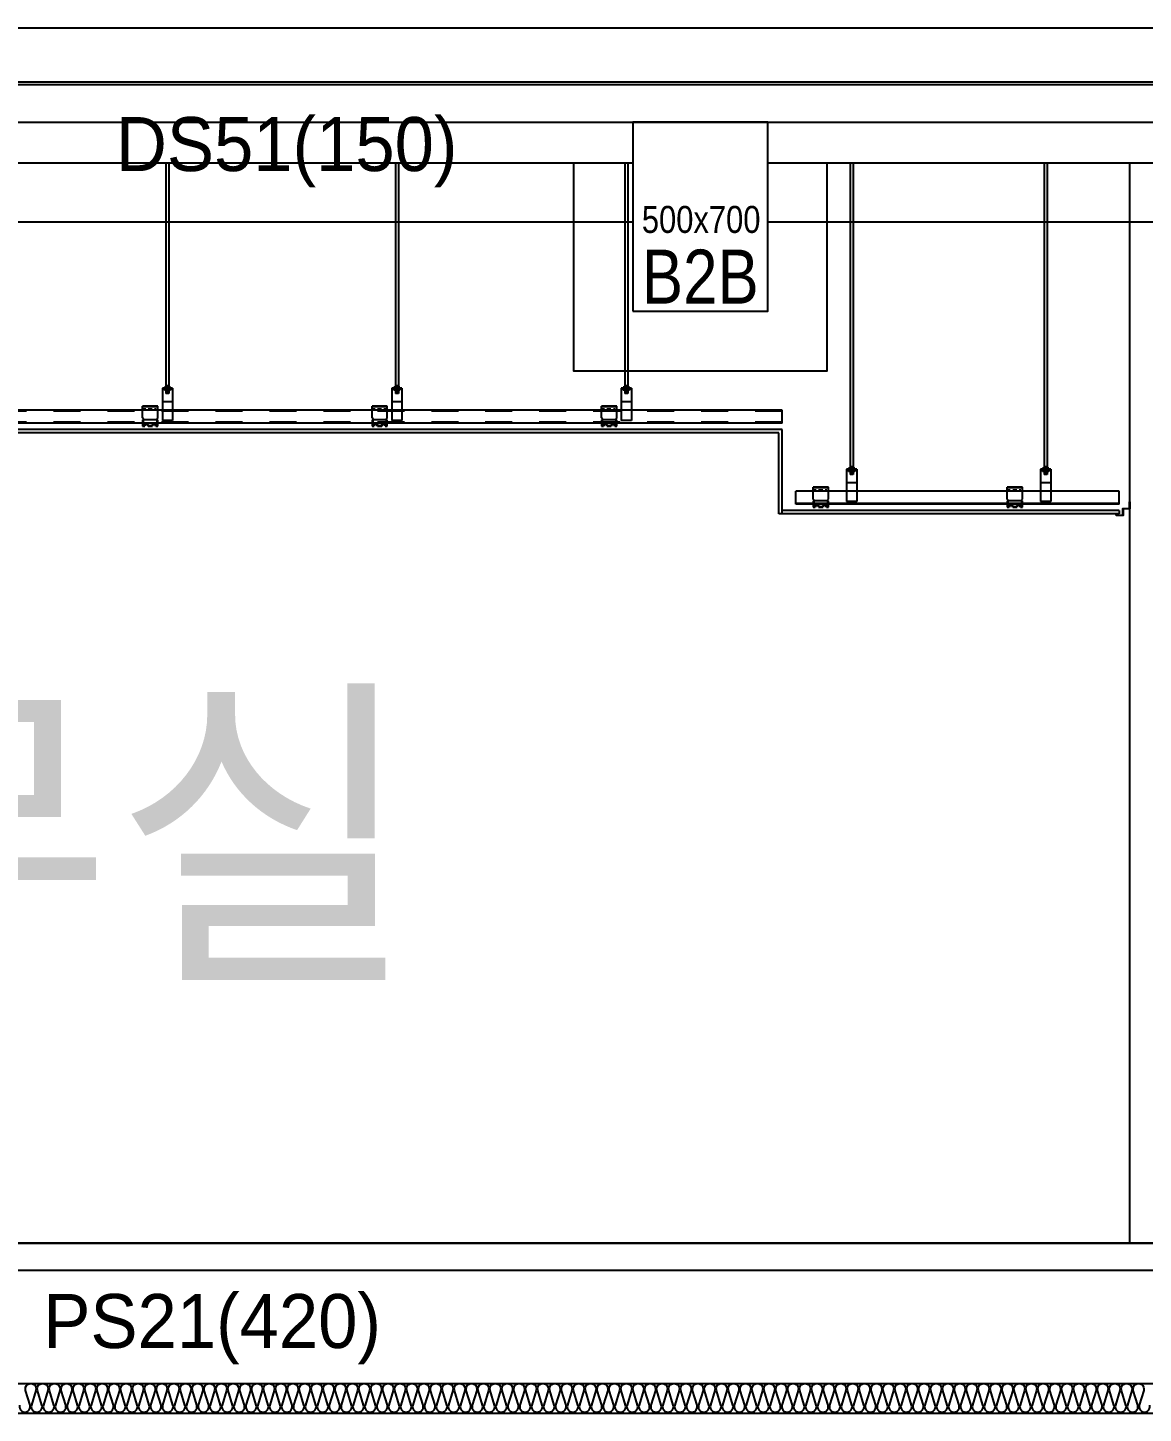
# Model space of a CAD drawing. Header units: millimetres. Extents: x 4754612 to 5801174, y 2368242 to 2777223.
# Drawn here: x 4934455 to 4938588, y 2617120 to 2622250 of the extents above; entities that cross this region are included whole.
import ezdxf
from ezdxf.enums import TextEntityAlignment as Align

# ---------------------------------------------------------------- set-up
doc = ezdxf.new("R2010")
doc.units = ezdxf.units.MM
doc.header["$LTSCALE"] = 1000
for name, pattern in [('CEN', [6.2, 6, -0.1, 0, -0.1]), ('HID', [0.345, 0.225, -0.12]), ('HIDDEN', [2, 1, -1])]:
    doc.linetypes.add(name, pattern=pattern)
doc.layers.get('DEFPOINTS').update_dxf_attribs({"color": 151})
for name, color, linetype in [('4', 4, 'Continuous'), ('8', 8, 'Continuous'), ('A-중심선', 10, 'CEN'), ('CON', 2, 'Continuous'), ('ELE-06', 6, 'Continuous'), ('ELE-2', 4, 'Continuous'), ('ELE-8', 8, 'Continuous'), ('FIN', 40, 'Continuous'), ('helco', 7, 'Continuous'), ('INS', 251, 'Continuous')]:
    doc.layers.add(name, color=color, linetype=linetype)
doc.layers.add('Guide-line', color=151, linetype='Continuous', plot=False)
doc.styles.add('A.NARROW', font='ARIALN.TTF')
doc.styles.add('돋움', font='')
doc.styles.add('맑은고딕', font='malgunbd.ttf')
doc.styles.get('돋움').set_extended_font_data('Dotum')

# ---------------------------------------------------------------- blocks, each defined once
blk = doc.blocks.new('A$C47A51C4E')
at = {"layer": 'CON'}
blk.add_lwpolyline([(0, 300), (500, 300), (500, 1000), (0, 1000)], close=True, dxfattribs=at)
at = {"layer": 'DEFPOINTS', "style": 'A.NARROW'}
for s, height, p in [('500x700', 100, (33.3, 640.2, 0)), ('B2B', 200, (33.3, 428.4, 0))]:
    blk.add_text(s, height=height, dxfattribs=at).set_placement(p, align=Align.MIDDLE_LEFT)

msp = doc.modelspace()

# ---------------------------------------------------------------- linework, layer by layer
at = {"layer": '4', "ltscale": 0.1}
msp.add_lwpolyline([(4938488.3, 2620443.621), (4938488.3, 2620449.621), (4938489.3, 2620449.621), (4938489.3, 2620444.621), (4938512.3, 2620444.621), (4938512.3, 2620469.621), (4938537.3, 2620469.621), (4938537.3, 2620493.621), (4938538.3, 2620493.621), (4938538.3, 2620468.621), (4938513.3, 2620468.621), (4938513.3, 2620443.621), (4938488.3, 2620443.621)], dxfattribs=at)
at = {"layer": '8'}
for p, q in [((4934967.543, 2621749.621), (4934967.543, 2620920.871)), ((4934978.793, 2621749.621), (4934978.793, 2620920.871)), ((4935817.543, 2621749.621), (4935817.543, 2620920.871)), ((4935828.793, 2621749.621), (4935828.793, 2620920.871)), ((4936667.543, 2621749.621), (4936667.543, 2620920.871)), ((4936678.793, 2621749.621), (4936678.793, 2620920.871)), ((4937502.22, 2621749.621), (4937502.22, 2620620.871)), ((4937513.47, 2621749.621), (4937513.47, 2620620.871)), ((4938221.075, 2621749.621), (4938221.075, 2620620.871)), ((4938232.325, 2621749.621), (4938232.325, 2620620.871)), ((4934984.418, 2620918.371), (4934961.918, 2620918.371)), ((4934961.918, 2620918.371), (4934961.918, 2620914.621)), ((4934965.668, 2620918.371), (4934965.668, 2620914.621)), ((4934978.793, 2620923.371), (4934967.543, 2620923.371)), ((4934978.793, 2620920.871), (4934967.543, 2620920.871)), ((4934980.668, 2620918.371), (4934980.668, 2620914.621)), ((4934984.418, 2620918.371), (4934984.418, 2620914.621)), ((4935834.418, 2620918.371), (4935811.918, 2620918.371)), ((4935811.918, 2620918.371), (4935811.918, 2620914.621)), ((4935815.668, 2620918.371), (4935815.668, 2620914.621)), ((4935828.793, 2620923.371), (4935817.543, 2620923.371)), ((4935828.793, 2620920.871), (4935817.543, 2620920.871)), ((4935830.668, 2620918.371), (4935830.668, 2620914.621)), ((4935834.418, 2620918.371), (4935834.418, 2620914.621)), ((4936684.418, 2620918.371), (4936661.918, 2620918.371)), ((4936661.918, 2620918.371), (4936661.918, 2620914.621)), ((4936665.668, 2620918.371), (4936665.668, 2620914.621)), ((4936678.793, 2620923.371), (4936667.543, 2620923.371)), ((4936678.793, 2620920.871), (4936667.543, 2620920.871)), ((4936680.668, 2620918.371), (4936680.668, 2620914.621)), ((4936684.418, 2620918.371), (4936684.418, 2620914.621)), ((4934954.418, 2620914.621), (4934954.418, 2620795.871)), ((4934991.918, 2620914.621), (4934954.418, 2620914.621)), ((4934991.918, 2620910.871), (4934954.418, 2620910.871)), ((4934961.918, 2620910.871), (4934961.918, 2620907.121)), ((4934984.418, 2620907.121), (4934961.918, 2620907.121)), ((4934965.668, 2620910.871), (4934965.668, 2620907.121)), ((4934967.543, 2620907.121), (4934967.543, 2620895.871)), ((4934978.793, 2620905.871), (4934967.543, 2620905.871)), ((4934978.793, 2620903.371), (4934967.543, 2620903.371)), ((4934978.793, 2620900.871), (4934967.543, 2620900.871)), ((4934978.793, 2620898.371), (4934967.543, 2620898.371)), ((4934978.793, 2620898.371), (4934967.543, 2620898.371)), ((4934978.793, 2620895.871), (4934967.543, 2620895.871)), ((4934978.793, 2620907.121), (4934978.793, 2620895.871)), ((4934980.668, 2620910.871), (4934980.668, 2620907.121)), ((4934984.418, 2620910.871), (4934984.418, 2620907.121)), ((4934991.918, 2620914.621), (4934991.918, 2620795.871)), ((4935804.418, 2620914.621), (4935804.418, 2620795.871)), ((4935841.918, 2620914.621), (4935804.418, 2620914.621)), ((4935841.918, 2620910.871), (4935804.418, 2620910.871)), ((4935811.918, 2620910.871), (4935811.918, 2620907.121)), ((4935834.418, 2620907.121), (4935811.918, 2620907.121)), ((4935815.668, 2620910.871), (4935815.668, 2620907.121)), ((4935817.543, 2620907.121), (4935817.543, 2620895.871)), ((4935828.793, 2620905.871), (4935817.543, 2620905.871)), ((4935828.793, 2620903.371), (4935817.543, 2620903.371)), ((4935828.793, 2620900.871), (4935817.543, 2620900.871)), ((4935828.793, 2620898.371), (4935817.543, 2620898.371)), ((4935828.793, 2620898.371), (4935817.543, 2620898.371)), ((4935828.793, 2620895.871), (4935817.543, 2620895.871)), ((4935828.793, 2620907.121), (4935828.793, 2620895.871)), ((4935830.668, 2620910.871), (4935830.668, 2620907.121)), ((4935834.418, 2620910.871), (4935834.418, 2620907.121)), ((4935841.918, 2620914.621), (4935841.918, 2620795.871)), ((4936654.418, 2620914.621), (4936654.418, 2620795.871)), ((4936691.918, 2620914.621), (4936654.418, 2620914.621)), ((4936691.918, 2620910.871), (4936654.418, 2620910.871)), ((4936661.918, 2620910.871), (4936661.918, 2620907.121)), ((4936684.418, 2620907.121), (4936661.918, 2620907.121)), ((4936665.668, 2620910.871), (4936665.668, 2620907.121)), ((4936667.543, 2620907.121), (4936667.543, 2620895.871)), ((4936678.793, 2620905.871), (4936667.543, 2620905.871)), ((4936678.793, 2620903.371), (4936667.543, 2620903.371)), ((4936678.793, 2620900.871), (4936667.543, 2620900.871)), ((4936678.793, 2620898.371), (4936667.543, 2620898.371)), ((4936678.793, 2620898.371), (4936667.543, 2620898.371)), ((4936678.793, 2620895.871), (4936667.543, 2620895.871)), ((4936678.793, 2620907.121), (4936678.793, 2620895.871)), ((4936680.668, 2620910.871), (4936680.668, 2620907.121)), ((4936684.418, 2620910.871), (4936684.418, 2620907.121)), ((4936691.918, 2620914.621), (4936691.918, 2620795.871)), ((4934937.569, 2620848.371), (4934881.319, 2620848.371)), ((4934881.319, 2620804.621), (4934881.319, 2620848.371)), ((4934937.569, 2620845.871), (4934881.319, 2620845.871)), ((4934884.93, 2620837.121), (4934881.319, 2620837.121)), ((4934890.069, 2620837.121), (4934886.29, 2620837.121)), ((4934890.069, 2620843.039), (4934890.069, 2620848.371)), ((4934890.069, 2620837.121), (4934890.069, 2620841.34)), ((4934905.069, 2620843.039), (4934905.069, 2620848.371)), ((4934905.069, 2620837.121), (4934905.069, 2620841.34)), ((4934909.077, 2620837.121), (4934905.069, 2620837.121)), ((4934913.819, 2620837.121), (4934910.778, 2620837.121)), ((4934913.819, 2620843.039), (4934913.819, 2620848.371)), ((4934913.819, 2620837.121), (4934913.819, 2620841.34)), ((4934928.819, 2620843.039), (4934928.819, 2620848.371)), ((4934928.819, 2620837.121), (4934928.819, 2620841.34)), ((4934931.864, 2620837.121), (4934928.819, 2620837.121)), ((4934937.569, 2620837.121), (4934933.904, 2620837.121)), ((4934937.569, 2620804.621), (4934937.569, 2620848.371)), ((4934991.918, 2620864.621), (4934954.418, 2620864.621)), ((4935787.569, 2620848.371), (4935731.319, 2620848.371)), ((4935731.319, 2620804.621), (4935731.319, 2620848.371)), ((4935787.569, 2620845.871), (4935731.319, 2620845.871)), ((4935734.93, 2620837.121), (4935731.319, 2620837.121)), ((4935740.069, 2620837.121), (4935736.29, 2620837.121)), ((4935740.069, 2620843.039), (4935740.069, 2620848.371)), ((4935740.069, 2620837.121), (4935740.069, 2620841.34)), ((4935755.069, 2620843.039), (4935755.069, 2620848.371)), ((4935755.069, 2620837.121), (4935755.069, 2620841.34)), ((4935759.077, 2620837.121), (4935755.069, 2620837.121)), ((4935763.819, 2620837.121), (4935760.778, 2620837.121)), ((4935763.819, 2620843.039), (4935763.819, 2620848.371)), ((4935763.819, 2620837.121), (4935763.819, 2620841.34)), ((4935778.819, 2620843.039), (4935778.819, 2620848.371)), ((4935778.819, 2620837.121), (4935778.819, 2620841.34)), ((4935781.864, 2620837.121), (4935778.819, 2620837.121)), ((4935787.569, 2620837.121), (4935783.904, 2620837.121)), ((4935787.569, 2620804.621), (4935787.569, 2620848.371)), ((4935841.918, 2620864.621), (4935804.418, 2620864.621)), ((4936637.569, 2620848.371), (4936581.319, 2620848.371)), ((4936581.319, 2620804.621), (4936581.319, 2620848.371)), ((4936637.569, 2620845.871), (4936581.319, 2620845.871)), ((4936584.93, 2620837.121), (4936581.319, 2620837.121)), ((4936590.069, 2620837.121), (4936586.29, 2620837.121)), ((4936590.069, 2620843.039), (4936590.069, 2620848.371)), ((4936590.069, 2620837.121), (4936590.069, 2620841.34)), ((4936605.069, 2620843.039), (4936605.069, 2620848.371)), ((4936605.069, 2620837.121), (4936605.069, 2620841.34)), ((4936609.077, 2620837.121), (4936605.069, 2620837.121)), ((4936613.819, 2620837.121), (4936610.778, 2620837.121)), ((4936613.819, 2620843.039), (4936613.819, 2620848.371)), ((4936613.819, 2620837.121), (4936613.819, 2620841.34)), ((4936628.819, 2620843.039), (4936628.819, 2620848.371)), ((4936628.819, 2620837.121), (4936628.819, 2620841.34)), ((4936631.864, 2620837.121), (4936628.819, 2620837.121)), ((4936637.569, 2620837.121), (4936633.904, 2620837.121)), ((4936637.569, 2620804.621), (4936637.569, 2620848.371)), ((4936691.918, 2620864.621), (4936654.418, 2620864.621)), ((4934887.569, 2620798.371), (4934881.319, 2620804.621)), ((4934881.319, 2620798.371), (4934881.319, 2620774.621)), ((4934887.569, 2620798.371), (4934881.319, 2620798.371)), ((4934881.319, 2620774.621), (4934888.819, 2620774.621)), ((4934883.819, 2620795.871), (4934883.819, 2620777.121)), ((4934887.569, 2620795.871), (4934883.819, 2620795.871)), ((4934883.819, 2620777.121), (4934886.684, 2620777.121)), ((4934931.319, 2620798.371), (4934887.569, 2620798.371)), ((4934887.569, 2620795.871), (4934887.569, 2620798.371)), ((4934901.319, 2620774.621), (4934917.569, 2620774.621)), ((4934903.454, 2620777.121), (4934915.434, 2620777.121)), ((4934930.069, 2620774.621), (4934937.569, 2620774.621)), ((4934931.319, 2620798.371), (4934937.569, 2620804.621)), ((4934937.569, 2620798.371), (4934931.319, 2620798.371)), ((4934931.319, 2620795.871), (4934931.319, 2620798.371)), ((4934935.069, 2620795.871), (4934931.319, 2620795.871)), ((4934932.204, 2620777.121), (4934935.069, 2620777.121)), ((4934935.069, 2620777.121), (4934935.069, 2620795.871)), ((4934937.569, 2620774.621), (4934937.569, 2620798.371)), ((4934991.918, 2620795.871), (4934954.418, 2620795.871)), ((4935737.569, 2620798.371), (4935731.319, 2620804.621)), ((4935731.319, 2620798.371), (4935731.319, 2620774.621)), ((4935737.569, 2620798.371), (4935731.319, 2620798.371)), ((4935731.319, 2620774.621), (4935738.819, 2620774.621)), ((4935733.819, 2620795.871), (4935733.819, 2620777.121)), ((4935737.569, 2620795.871), (4935733.819, 2620795.871)), ((4935733.819, 2620777.121), (4935736.684, 2620777.121)), ((4935781.319, 2620798.371), (4935737.569, 2620798.371)), ((4935737.569, 2620795.871), (4935737.569, 2620798.371)), ((4935751.319, 2620774.621), (4935767.569, 2620774.621)), ((4935753.454, 2620777.121), (4935765.434, 2620777.121)), ((4935780.069, 2620774.621), (4935787.569, 2620774.621)), ((4935781.319, 2620798.371), (4935787.569, 2620804.621)), ((4935787.569, 2620798.371), (4935781.319, 2620798.371)), ((4935781.319, 2620795.871), (4935781.319, 2620798.371)), ((4935785.069, 2620795.871), (4935781.319, 2620795.871)), ((4935782.204, 2620777.121), (4935785.069, 2620777.121)), ((4935785.069, 2620777.121), (4935785.069, 2620795.871)), ((4935787.569, 2620774.621), (4935787.569, 2620798.371)), ((4935841.918, 2620795.871), (4935804.418, 2620795.871)), ((4936587.569, 2620798.371), (4936581.319, 2620804.621)), ((4936581.319, 2620798.371), (4936581.319, 2620774.621)), ((4936587.569, 2620798.371), (4936581.319, 2620798.371)), ((4936581.319, 2620774.621), (4936588.819, 2620774.621)), ((4936583.819, 2620795.871), (4936583.819, 2620777.121)), ((4936587.569, 2620795.871), (4936583.819, 2620795.871)), ((4936583.819, 2620777.121), (4936586.684, 2620777.121)), ((4936631.319, 2620798.371), (4936587.569, 2620798.371)), ((4936587.569, 2620795.871), (4936587.569, 2620798.371)), ((4936601.319, 2620774.621), (4936617.569, 2620774.621)), ((4936603.454, 2620777.121), (4936615.434, 2620777.121)), ((4936630.069, 2620774.621), (4936637.569, 2620774.621)), ((4936631.319, 2620798.371), (4936637.569, 2620804.621)), ((4936637.569, 2620798.371), (4936631.319, 2620798.371)), ((4936631.319, 2620795.871), (4936631.319, 2620798.371)), ((4936635.069, 2620795.871), (4936631.319, 2620795.871)), ((4936632.204, 2620777.121), (4936635.069, 2620777.121)), ((4936635.069, 2620777.121), (4936635.069, 2620795.871)), ((4936637.569, 2620774.621), (4936637.569, 2620798.371)), ((4936691.918, 2620795.871), (4936654.418, 2620795.871)), ((4937489.095, 2620614.621), (4937489.095, 2620495.871)), ((4937526.595, 2620614.621), (4937489.095, 2620614.621)), ((4937526.595, 2620610.871), (4937489.095, 2620610.871)), ((4937519.095, 2620618.371), (4937496.595, 2620618.371)), ((4937496.595, 2620618.371), (4937496.595, 2620614.621)), ((4937496.595, 2620610.871), (4937496.595, 2620607.121)), ((4937500.345, 2620618.371), (4937500.345, 2620614.621)), ((4937500.345, 2620610.871), (4937500.345, 2620607.121)), ((4937513.47, 2620623.371), (4937502.22, 2620623.371)), ((4937513.47, 2620620.871), (4937502.22, 2620620.871)), ((4937515.345, 2620618.371), (4937515.345, 2620614.621)), ((4937515.345, 2620610.871), (4937515.345, 2620607.121)), ((4937519.095, 2620618.371), (4937519.095, 2620614.621)), ((4937519.095, 2620610.871), (4937519.095, 2620607.121)), ((4937526.595, 2620614.621), (4937526.595, 2620495.871)), ((4938207.95, 2620614.621), (4938207.95, 2620495.871)), ((4938245.45, 2620614.621), (4938207.95, 2620614.621)), ((4938245.45, 2620610.871), (4938207.95, 2620610.871)), ((4938237.95, 2620618.371), (4938215.45, 2620618.371)), ((4938215.45, 2620618.371), (4938215.45, 2620614.621)), ((4938215.45, 2620610.871), (4938215.45, 2620607.121)), ((4938219.2, 2620618.371), (4938219.2, 2620614.621)), ((4938219.2, 2620610.871), (4938219.2, 2620607.121)), ((4938232.325, 2620623.371), (4938221.075, 2620623.371)), ((4938232.325, 2620620.871), (4938221.075, 2620620.871)), ((4938234.2, 2620618.371), (4938234.2, 2620614.621)), ((4938234.2, 2620610.871), (4938234.2, 2620607.121)), ((4938237.95, 2620618.371), (4938237.95, 2620614.621)), ((4938237.95, 2620610.871), (4938237.95, 2620607.121)), ((4938245.45, 2620614.621), (4938245.45, 2620495.871)), ((4937526.595, 2620564.621), (4937489.095, 2620564.621)), ((4937519.095, 2620607.121), (4937496.595, 2620607.121)), ((4937502.22, 2620607.121), (4937502.22, 2620595.871)), ((4937513.47, 2620605.871), (4937502.22, 2620605.871)), ((4937513.47, 2620603.371), (4937502.22, 2620603.371)), ((4937513.47, 2620600.871), (4937502.22, 2620600.871)), ((4937513.47, 2620598.371), (4937502.22, 2620598.371)), ((4937513.47, 2620598.371), (4937502.22, 2620598.371)), ((4937513.47, 2620595.871), (4937502.22, 2620595.871)), ((4937513.47, 2620607.121), (4937513.47, 2620595.871)), ((4938245.45, 2620564.621), (4938207.95, 2620564.621)), ((4938237.95, 2620607.121), (4938215.45, 2620607.121)), ((4938221.075, 2620607.121), (4938221.075, 2620595.871)), ((4938232.325, 2620605.871), (4938221.075, 2620605.871)), ((4938232.325, 2620603.371), (4938221.075, 2620603.371)), ((4938232.325, 2620600.871), (4938221.075, 2620600.871)), ((4938232.325, 2620598.371), (4938221.075, 2620598.371)), ((4938232.325, 2620598.371), (4938221.075, 2620598.371)), ((4938232.325, 2620595.871), (4938221.075, 2620595.871)), ((4938232.325, 2620607.121), (4938232.325, 2620595.871)), ((4937421.846, 2620548.371), (4937365.596, 2620548.371)), ((4937365.596, 2620504.621), (4937365.596, 2620548.371)), ((4937421.846, 2620545.871), (4937365.596, 2620545.871)), ((4937369.207, 2620537.121), (4937365.596, 2620537.121)), ((4937374.346, 2620537.121), (4937370.568, 2620537.121)), ((4937374.346, 2620543.039), (4937374.346, 2620548.371)), ((4937374.346, 2620537.121), (4937374.346, 2620541.34)), ((4937389.346, 2620543.039), (4937389.346, 2620548.371)), ((4937389.346, 2620537.121), (4937389.346, 2620541.34)), ((4937393.354, 2620537.121), (4937389.346, 2620537.121)), ((4937398.096, 2620537.121), (4937395.055, 2620537.121)), ((4937398.096, 2620543.039), (4937398.096, 2620548.371)), ((4937398.096, 2620537.121), (4937398.096, 2620541.34)), ((4937413.096, 2620543.039), (4937413.096, 2620548.371)), ((4937413.096, 2620537.121), (4937413.096, 2620541.34)), ((4937416.141, 2620537.121), (4937413.096, 2620537.121)), ((4937421.846, 2620537.121), (4937418.181, 2620537.121)), ((4937421.846, 2620504.621), (4937421.846, 2620548.371)), ((4938140.701, 2620548.371), (4938084.451, 2620548.371)), ((4938084.451, 2620504.621), (4938084.451, 2620548.371)), ((4938140.701, 2620545.871), (4938084.451, 2620545.871)), ((4938088.062, 2620537.121), (4938084.451, 2620537.121)), ((4938093.201, 2620537.121), (4938089.423, 2620537.121)), ((4938093.201, 2620543.039), (4938093.201, 2620548.371)), ((4938093.201, 2620537.121), (4938093.201, 2620541.34)), ((4938108.201, 2620543.039), (4938108.201, 2620548.371)), ((4938108.201, 2620537.121), (4938108.201, 2620541.34)), ((4938112.209, 2620537.121), (4938108.201, 2620537.121)), ((4938116.951, 2620537.121), (4938113.91, 2620537.121)), ((4938116.951, 2620543.039), (4938116.951, 2620548.371)), ((4938116.951, 2620537.121), (4938116.951, 2620541.34)), ((4938131.951, 2620543.039), (4938131.951, 2620548.371)), ((4938131.951, 2620537.121), (4938131.951, 2620541.34)), ((4938134.996, 2620537.121), (4938131.951, 2620537.121)), ((4938140.701, 2620537.121), (4938137.036, 2620537.121)), ((4938140.701, 2620504.621), (4938140.701, 2620548.371)), ((4938499.3, 2620488.371), (4937300.8, 2620488.371)), ((4937371.846, 2620498.371), (4937365.596, 2620504.621)), ((4937365.596, 2620498.371), (4937365.596, 2620474.621)), ((4937371.846, 2620498.371), (4937365.596, 2620498.371)), ((4937365.596, 2620474.621), (4937373.096, 2620474.621)), ((4937368.096, 2620495.871), (4937368.096, 2620477.121)), ((4937371.846, 2620495.871), (4937368.096, 2620495.871)), ((4937419.346, 2620488.371), (4937368.096, 2620488.371)), ((4937368.096, 2620477.121), (4937370.961, 2620477.121)), ((4937415.596, 2620498.371), (4937371.846, 2620498.371)), ((4937371.846, 2620495.871), (4937371.846, 2620498.371)), ((4937385.596, 2620474.621), (4937401.846, 2620474.621)), ((4937387.731, 2620477.121), (4937399.711, 2620477.121)), ((4937414.346, 2620474.621), (4937421.846, 2620474.621)), ((4937415.596, 2620498.371), (4937421.846, 2620504.621)), ((4937415.596, 2620495.871), (4937415.596, 2620498.371)), ((4937421.846, 2620498.371), (4937415.596, 2620498.371)), ((4937419.346, 2620495.871), (4937415.596, 2620495.871)), ((4937416.481, 2620477.121), (4937419.346, 2620477.121)), ((4937419.346, 2620477.121), (4937419.346, 2620495.871)), ((4937421.846, 2620474.621), (4937421.846, 2620498.371)), ((4937526.595, 2620495.871), (4937489.095, 2620495.871)), ((4938090.701, 2620498.371), (4938084.451, 2620504.621)), ((4938084.451, 2620498.371), (4938084.451, 2620474.621)), ((4938090.701, 2620498.371), (4938084.451, 2620498.371)), ((4938084.451, 2620474.621), (4938091.951, 2620474.621)), ((4938086.951, 2620495.871), (4938086.951, 2620477.121)), ((4938090.701, 2620495.871), (4938086.951, 2620495.871)), ((4938138.201, 2620488.371), (4938086.951, 2620488.371)), ((4938086.951, 2620477.121), (4938089.816, 2620477.121)), ((4938134.451, 2620498.371), (4938090.701, 2620498.371)), ((4938090.701, 2620495.871), (4938090.701, 2620498.371)), ((4938104.451, 2620474.621), (4938120.701, 2620474.621)), ((4938106.586, 2620477.121), (4938118.566, 2620477.121)), ((4938133.201, 2620474.621), (4938140.701, 2620474.621)), ((4938134.451, 2620498.371), (4938140.701, 2620504.621)), ((4938134.451, 2620495.871), (4938134.451, 2620498.371)), ((4938140.701, 2620498.371), (4938134.451, 2620498.371)), ((4938138.201, 2620495.871), (4938134.451, 2620495.871)), ((4938135.336, 2620477.121), (4938138.201, 2620477.121)), ((4938138.201, 2620477.121), (4938138.201, 2620495.871)), ((4938140.701, 2620474.621), (4938140.701, 2620498.371)), ((4938245.45, 2620495.871), (4938207.95, 2620495.871))]:
    msp.add_line(p, q, dxfattribs=at)
at = {"layer": '8', "linetype": 'HIDDEN', "ltscale": 0.1}
for p, q in [((4937250.8, 2620829.621), (4930663.3, 2620829.621)), ((4937250.8, 2620789.621), (4930663.3, 2620789.621))]:
    msp.add_line(p, q, dxfattribs=at)
at = {"layer": '8'}
for centre, radius, start, end in [((4934895.069, 2620774.621), 8.75, 16.60155, 163.39845), ((4934895.069, 2620774.621), 6.25, 0, 180), ((4934923.819, 2620774.621), 8.75, 16.60155, 163.39845), ((4934923.819, 2620774.621), 6.25, 0, 180), ((4935745.069, 2620774.621), 8.75, 16.60155, 163.39845), ((4935745.069, 2620774.621), 6.25, 0, 180), ((4935773.819, 2620774.621), 8.75, 16.60155, 163.39845), ((4935773.819, 2620774.621), 6.25, 0, 180), ((4936595.069, 2620774.621), 8.75, 16.60155, 163.39845), ((4936595.069, 2620774.621), 6.25, 0, 180), ((4936623.819, 2620774.621), 8.75, 16.60155, 163.39845), ((4936623.819, 2620774.621), 6.25, 0, 180), ((4937379.346, 2620474.621), 8.75, 16.60155, 163.39845), ((4937379.346, 2620474.621), 6.25, 0, 180), ((4937408.096, 2620474.621), 8.75, 16.60155, 163.39845), ((4937408.096, 2620474.621), 6.25, 0, 180), ((4938098.201, 2620474.621), 8.75, 16.60155, 163.39845), ((4938098.201, 2620474.621), 6.25, 0, 180), ((4938126.951, 2620474.621), 8.75, 16.60155, 163.39845), ((4938126.951, 2620474.621), 6.25, 0, 180)]:
    msp.add_arc(centre, radius, start, end, dxfattribs=at)
at = {"layer": 'A-중심선', "ltscale": 5}
for p, q in [((4867905.529, 2622249.621), (5176073.3, 2622249.621)), ((4867905.529, 2621899.621), (5176073.3, 2621899.621)), ((4867905.529, 2617749.621), (5176073.3, 2617749.621))]:
    msp.add_line(p, q, dxfattribs=at)
at = {"layer": 'CON'}
for p, q in [((4908063.3, 2621899.621), (4951263.3, 2621899.621)), ((4933629.3, 2621749.621), (4936697.3, 2621749.621)), ((4937197.3, 2621749.621), (4940263.3, 2621749.621)), ((4908063.3, 2617649.621), (4951163.3, 2617649.621)), ((4930163.3, 2617229.621), (4940163.3, 2617229.621))]:
    msp.add_line(p, q, dxfattribs=at)
at = {"layer": 'ELE-06'}
msp.add_line((4951663.301, 2617749.621), (4907663.3, 2617749.621), dxfattribs=at)
at = {"layer": 'ELE-2'}
msp.add_line((4907413.3, 2622039.621), (4951913.3, 2622039.621), dxfattribs=at)
at = {"layer": 'ELE-8', "color": 251, "linetype": 'HID', "ltscale": 500}
msp.add_line((4907413.3, 2621899.621), (4951913.301, 2621899.621), dxfattribs=at)
at = {"layer": 'FIN'}
msp.add_line((4907471.585, 2622049.621), (4951855.016, 2622049.621), dxfattribs=at)
at = {"layer": 'FIN', "color": 8}
for p, q in [((4937250.8, 2620833.371), (4930663.3, 2620833.371)), ((4937250.8, 2620785.87), (4937250.8, 2620833.37)), ((4937250.8, 2620785.871), (4930663.3, 2620785.871)), ((4938499.3, 2620533.371), (4937300.8, 2620533.371)), ((4937300.8, 2620485.871), (4937300.8, 2620533.371)), ((4938499.3, 2620485.871), (4938499.3, 2620533.371)), ((4938499.3, 2620485.871), (4937300.8, 2620485.871))]:
    msp.add_line(p, q, dxfattribs=at)
at = {"layer": 'FIN', "color": 150}
for p, q in [((4937250.8, 2620762.121), (4930650.8, 2620762.121)), ((4937238.3, 2620749.621), (4930663.3, 2620749.621)), ((4937238.3, 2620449.621), (4937238.3, 2620749.621)), ((4937250.8, 2620449.621), (4937250.8, 2620762.121)), ((4938499.3, 2620462.121), (4937250.8, 2620462.121)), ((4938499.3, 2620449.621), (4937238.3, 2620449.621))]:
    msp.add_line(p, q, dxfattribs=at)
at = {"layer": 'FIN', "color": 150, "flags": 128}
msp.add_lwpolyline([(4938499.3, 2620462.122), (4938499.3, 2620449.622)], dxfattribs=at)
at = {"layer": 'helco'}
msp.add_line((4938538.3, 2617749.621), (4938538.3, 2621749.621), dxfattribs=at)
at = {"layer": 'INS'}
msp.add_line((4930163.3, 2617119.621), (4940163.3, 2617119.621), dxfattribs=at)
for points in [[(4936477.3, 2621749.621), (4936477.3, 2620979.621), (4937417.3, 2620979.621), (4937417.3, 2621749.621)], [(4936697.3, 2621529.621), (4933629.3, 2621529.621)], [(4940043.3, 2621529.621), (4937197.3, 2621529.621)]]:
    msp.add_lwpolyline(points, dxfattribs=at)
for points in [[(4934447.644, 2617204.321, -1.34), (4934486.144, 2617204.321), (4934469.707, 2617149.534, 1.34), (4934508.207, 2617149.534), (4934491.77, 2617204.321), (4934491.77, 2617204.321, -1.34), (4934530.27, 2617204.321), (4934513.833, 2617149.534, 1.34), (4934552.333, 2617149.534), (4934535.896, 2617204.321), (4934535.896, 2617204.321, -1.34), (4934574.396, 2617204.321), (4934557.959, 2617149.534, 1.34), (4934596.459, 2617149.534), (4934580.022, 2617204.321), (4934580.022, 2617204.321, -1.34), (4934618.522, 2617204.321), (4934602.085, 2617149.534, 1.34), (4934640.585, 2617149.534), (4934624.148, 2617204.321), (4934624.148, 2617204.321, -1.34), (4934662.648, 2617204.321), (4934646.211, 2617149.534, 1.34), (4934684.711, 2617149.534), (4934668.274, 2617204.321), (4934668.274, 2617204.321, -1.34), (4934706.774, 2617204.321), (4934690.337, 2617149.534, 1.34), (4934728.837, 2617149.534), (4934712.4, 2617204.321), (4934712.4, 2617204.321, -1.34), (4934750.9, 2617204.321), (4934734.463, 2617149.534, 1.34), (4934772.963, 2617149.534), (4934756.526, 2617204.321), (4934756.526, 2617204.321, -1.34), (4934795.026, 2617204.321), (4934778.589, 2617149.534, 1.34), (4934817.089, 2617149.534), (4934800.652, 2617204.321), (4934800.652, 2617204.321, -1.34), (4934839.152, 2617204.321), (4934822.715, 2617149.534, 1.34), (4934861.215, 2617149.534), (4934844.778, 2617204.321), (4934844.778, 2617204.321, -1.34), (4934883.278, 2617204.321), (4934866.841, 2617149.534, 1.34), (4934905.341, 2617149.534), (4934888.904, 2617204.321), (4934888.904, 2617204.321, -1.34), (4934927.404, 2617204.321), (4934910.967, 2617149.534, 1.34), (4934949.467, 2617149.534), (4934933.03, 2617204.321), (4934933.03, 2617204.321, -1.34), (4934971.53, 2617204.321), (4934955.093, 2617149.534, 1.34), (4934993.593, 2617149.534), (4934977.156, 2617204.321), (4934977.156, 2617204.321, -1.34), (4935015.656, 2617204.321), (4934999.218, 2617149.534, 1.34), (4935037.718, 2617149.534), (4935021.281, 2617204.321), (4935021.281, 2617204.321, -1.34), (4935059.781, 2617204.321), (4935043.344, 2617149.534, 1.34), (4935081.844, 2617149.534), (4935065.407, 2617204.321), (4935065.407, 2617204.321, -1.34), (4935103.907, 2617204.321), (4935087.47, 2617149.534, 1.34), (4935125.97, 2617149.534), (4935109.533, 2617204.321), (4935109.533, 2617204.321, -1.34), (4935148.033, 2617204.321), (4935131.596, 2617149.534, 1.34), (4935170.096, 2617149.534), (4935153.659, 2617204.321), (4935153.659, 2617204.321, -1.34), (4935192.159, 2617204.321), (4935175.722, 2617149.534, 1.34), (4935214.222, 2617149.534), (4935197.785, 2617204.321), (4935197.785, 2617204.321, -1.34), (4935236.285, 2617204.321), (4935219.848, 2617149.534, 1.34), (4935258.348, 2617149.534), (4935241.911, 2617204.321), (4935241.911, 2617204.321, -1.34), (4935280.411, 2617204.321), (4935263.974, 2617149.534, 1.34), (4935302.474, 2617149.534), (4935286.037, 2617204.321), (4935286.037, 2617204.321, -1.34), (4935324.537, 2617204.321), (4935308.1, 2617149.534, 1.34), (4935346.6, 2617149.534), (4935330.163, 2617204.321), (4935330.163, 2617204.321, -1.34), (4935368.663, 2617204.321), (4935352.226, 2617149.534, 1.34), (4935390.726, 2617149.534), (4935374.289, 2617204.321), (4935374.289, 2617204.321, -1.34), (4935412.789, 2617204.321), (4935396.352, 2617149.534, 1.34), (4935434.852, 2617149.534), (4935418.415, 2617204.321), (4935418.415, 2617204.321, -1.34), (4935456.915, 2617204.321), (4935440.478, 2617149.534, 1.34), (4935478.978, 2617149.534), (4935462.541, 2617204.321), (4935462.541, 2617204.321, -1.34), (4935501.041, 2617204.321), (4935484.604, 2617149.534, 1.34), (4935523.104, 2617149.534), (4935506.667, 2617204.321), (4935506.667, 2617204.321, -1.34), (4935545.167, 2617204.321), (4935528.73, 2617149.534, 1.34), (4935567.23, 2617149.534), (4935550.793, 2617204.321), (4935550.793, 2617204.321, -1.34), (4935589.293, 2617204.321), (4935572.856, 2617149.534, 1.34), (4935611.356, 2617149.534), (4935594.919, 2617204.321), (4935594.919, 2617204.321, -1.34), (4935633.419, 2617204.321), (4935616.982, 2617149.534, 1.34), (4935655.482, 2617149.534), (4935639.045, 2617204.321), (4935639.045, 2617204.321, -1.34), (4935677.545, 2617204.321), (4935661.108, 2617149.534, 1.34), (4935699.608, 2617149.534), (4935683.171, 2617204.321), (4935683.171, 2617204.321, -1.34), (4935721.671, 2617204.321), (4935705.234, 2617149.534, 1.34), (4935743.734, 2617149.534), (4935727.297, 2617204.321), (4935727.297, 2617204.321, -1.34), (4935765.797, 2617204.321), (4935749.36, 2617149.534, 1.34), (4935787.86, 2617149.534), (4935771.423, 2617204.321), (4935771.423, 2617204.321, -1.34), (4935809.923, 2617204.321), (4935793.486, 2617149.534, 1.34), (4935831.986, 2617149.534), (4935815.549, 2617204.321), (4935815.549, 2617204.321, -1.34), (4935854.049, 2617204.321), (4935837.612, 2617149.534, 1.34), (4935876.112, 2617149.534), (4935859.675, 2617204.321), (4935859.675, 2617204.321, -1.34), (4935898.175, 2617204.321), (4935881.738, 2617149.534, 1.34), (4935920.238, 2617149.534), (4935903.801, 2617204.321), (4935903.801, 2617204.321, -1.34), (4935942.301, 2617204.321), (4935925.864, 2617149.534, 1.34), (4935964.364, 2617149.534), (4935947.927, 2617204.321), (4935947.927, 2617204.321, -1.34), (4935986.427, 2617204.321), (4935969.99, 2617149.534, 1.34), (4936008.49, 2617149.534), (4935992.053, 2617204.321), (4935992.053, 2617204.321, -1.34), (4936030.553, 2617204.321), (4936014.115, 2617149.534, 1.34), (4936052.615, 2617149.534), (4936036.178, 2617204.321), (4936036.178, 2617204.321, -1.34), (4936074.678, 2617204.321), (4936058.241, 2617149.534, 1.34), (4936096.741, 2617149.534), (4936080.304, 2617204.321), (4936080.304, 2617204.321, -1.34), (4936118.804, 2617204.321), (4936102.367, 2617149.534, 1.34), (4936140.867, 2617149.534), (4936124.43, 2617204.321), (4936124.43, 2617204.321, -1.34), (4936162.93, 2617204.321), (4936146.493, 2617149.534, 1.34), (4936184.993, 2617149.534), (4936168.556, 2617204.321), (4936168.556, 2617204.321, -1.34), (4936207.056, 2617204.321), (4936190.619, 2617149.534, 1.34), (4936229.119, 2617149.534), (4936212.682, 2617204.321), (4936212.682, 2617204.321, -1.34), (4936251.182, 2617204.321), (4936234.745, 2617149.534, 1.34), (4936273.245, 2617149.534), (4936256.808, 2617204.321), (4936256.808, 2617204.321, -1.34), (4936295.308, 2617204.321), (4936278.871, 2617149.534, 1.34), (4936317.371, 2617149.534), (4936300.934, 2617204.321), (4936300.934, 2617204.321, -1.34), (4936339.434, 2617204.321), (4936322.997, 2617149.534, 1.34), (4936361.497, 2617149.534), (4936345.06, 2617204.321), (4936345.06, 2617204.321, -1.34), (4936383.56, 2617204.321), (4936367.123, 2617149.534, 1.34), (4936405.623, 2617149.534), (4936389.186, 2617204.321), (4936389.186, 2617204.321, -1.34), (4936427.686, 2617204.321), (4936411.249, 2617149.534, 1.34), (4936449.749, 2617149.534), (4936433.312, 2617204.321), (4936433.312, 2617204.321, -1.34), (4936471.812, 2617204.321), (4936455.375, 2617149.534, 1.34), (4936493.875, 2617149.534), (4936477.438, 2617204.321), (4936477.438, 2617204.321, -1.34), (4936515.938, 2617204.321), (4936499.501, 2617149.534, 1.34), (4936538.001, 2617149.534), (4936521.564, 2617204.321), (4936521.564, 2617204.321, -1.34), (4936560.064, 2617204.321), (4936543.627, 2617149.534, 1.34), (4936582.127, 2617149.534), (4936565.69, 2617204.321), (4936565.69, 2617204.321, -1.34), (4936604.19, 2617204.321), (4936587.753, 2617149.534, 1.34), (4936626.253, 2617149.534), (4936609.816, 2617204.321), (4936609.816, 2617204.321, -1.34), (4936648.316, 2617204.321), (4936631.879, 2617149.534, 1.34), (4936670.379, 2617149.534), (4936653.942, 2617204.321), (4936653.942, 2617204.321, -1.34), (4936692.442, 2617204.321), (4936676.005, 2617149.534, 1.34), (4936714.505, 2617149.534), (4936698.068, 2617204.321), (4936698.068, 2617204.321, -1.34), (4936736.568, 2617204.321), (4936720.131, 2617149.534, 1.34), (4936758.631, 2617149.534), (4936742.194, 2617204.321), (4936742.194, 2617204.321, -1.34), (4936780.694, 2617204.321), (4936764.257, 2617149.534, 1.34), (4936802.757, 2617149.534), (4936786.32, 2617204.321), (4936786.32, 2617204.321, -1.34), (4936824.82, 2617204.321), (4936808.383, 2617149.534, 1.34), (4936846.883, 2617149.534), (4936830.446, 2617204.321), (4936830.446, 2617204.321, -1.34), (4936868.946, 2617204.321), (4936852.509, 2617149.534, 1.34), (4936891.009, 2617149.534), (4936874.572, 2617204.321), (4936874.572, 2617204.321, -1.34), (4936913.072, 2617204.321), (4936896.635, 2617149.534, 1.34), (4936935.135, 2617149.534), (4936918.698, 2617204.321), (4936918.698, 2617204.321, -1.34), (4936957.198, 2617204.321), (4936940.761, 2617149.534, 1.34), (4936979.261, 2617149.534), (4936962.824, 2617204.321), (4936962.824, 2617204.321, -1.34), (4937001.324, 2617204.321), (4936984.887, 2617149.534, 1.34), (4937023.387, 2617149.534), (4937006.95, 2617204.321), (4937006.95, 2617204.321, -1.34), (4937045.45, 2617204.321), (4937029.012, 2617149.534, 1.34), (4937067.512, 2617149.534), (4937051.075, 2617204.321), (4937051.075, 2617204.321, -1.34), (4937089.575, 2617204.321), (4937073.138, 2617149.534, 1.34), (4937111.638, 2617149.534), (4937095.201, 2617204.321), (4937095.201, 2617204.321, -1.34), (4937133.701, 2617204.321), (4937117.264, 2617149.534, 1.34), (4937155.764, 2617149.534), (4937139.327, 2617204.321), (4937139.327, 2617204.321, -1.34), (4937177.827, 2617204.321), (4937161.39, 2617149.534, 1.34), (4937199.89, 2617149.534), (4937183.453, 2617204.321), (4937183.453, 2617204.321, -1.34), (4937221.953, 2617204.321), (4937205.516, 2617149.534, 1.34), (4937244.016, 2617149.534), (4937227.579, 2617204.321), (4937227.579, 2617204.321, -1.34), (4937266.079, 2617204.321), (4937249.642, 2617149.534, 1.34), (4937288.142, 2617149.534), (4937271.705, 2617204.321), (4937271.705, 2617204.321, -1.34), (4937310.205, 2617204.321), (4937293.768, 2617149.534, 1.34), (4937332.268, 2617149.534), (4937315.831, 2617204.321), (4937315.831, 2617204.321, -1.34), (4937354.331, 2617204.321), (4937337.894, 2617149.534, 1.34), (4937376.394, 2617149.534), (4937359.957, 2617204.321), (4937359.957, 2617204.321, -1.34), (4937398.457, 2617204.321), (4937382.02, 2617149.534, 1.34), (4937420.52, 2617149.534), (4937404.083, 2617204.321), (4937404.083, 2617204.321, -1.34), (4937442.583, 2617204.321), (4937426.146, 2617149.534, 1.34), (4937464.646, 2617149.534), (4937448.209, 2617204.321), (4937448.209, 2617204.321, -1.34), (4937486.709, 2617204.321), (4937470.272, 2617149.534, 1.34), (4937508.772, 2617149.534), (4937492.335, 2617204.321), (4937492.335, 2617204.321, -1.34), (4937530.835, 2617204.321), (4937514.398, 2617149.534, 1.34), (4937552.898, 2617149.534), (4937536.461, 2617204.321), (4937536.461, 2617204.321, -1.34), (4937574.961, 2617204.321), (4937558.524, 2617149.534, 1.34), (4937597.024, 2617149.534), (4937580.587, 2617204.321), (4937580.587, 2617204.321, -1.34), (4937619.087, 2617204.321), (4937602.65, 2617149.534, 1.34), (4937641.15, 2617149.534), (4937624.713, 2617204.321), (4937624.713, 2617204.321, -1.34), (4937663.213, 2617204.321), (4937646.776, 2617149.534, 1.34), (4937685.276, 2617149.534), (4937668.839, 2617204.321), (4937668.839, 2617204.321, -1.34), (4937707.339, 2617204.321), (4937690.902, 2617149.534, 1.34), (4937729.402, 2617149.534), (4937712.965, 2617204.321), (4937712.965, 2617204.321, -1.34), (4937751.465, 2617204.321), (4937735.028, 2617149.534, 1.34), (4937773.528, 2617149.534), (4937757.091, 2617204.321), (4937757.091, 2617204.321, -1.34), (4937795.591, 2617204.321), (4937779.154, 2617149.534, 1.34), (4937817.654, 2617149.534), (4937801.217, 2617204.321), (4937801.217, 2617204.321, -1.34), (4937839.717, 2617204.321), (4937823.28, 2617149.534, 1.34), (4937861.78, 2617149.534), (4937845.343, 2617204.321), (4937845.343, 2617204.321, -1.34), (4937883.843, 2617204.321), (4937867.406, 2617149.534, 1.34), (4937905.906, 2617149.534), (4937889.469, 2617204.321), (4937889.469, 2617204.321, -1.34), (4937927.969, 2617204.321), (4937911.532, 2617149.534, 1.34), (4937950.032, 2617149.534), (4937933.595, 2617204.321), (4937933.595, 2617204.321, -1.34), (4937972.095, 2617204.321), (4937955.658, 2617149.534, 1.34), (4937994.158, 2617149.534), (4937977.721, 2617204.321), (4937977.721, 2617204.321, -1.34), (4938016.221, 2617204.321), (4937999.784, 2617149.534, 1.34), (4938038.284, 2617149.534), (4938021.847, 2617204.321), (4938021.847, 2617204.321, -1.34), (4938060.347, 2617204.321), (4938043.909, 2617149.534, 1.34), (4938082.409, 2617149.534), (4938065.972, 2617204.321), (4938065.972, 2617204.321, -1.34), (4938104.472, 2617204.321), (4938088.035, 2617149.534, 1.34), (4938126.535, 2617149.534), (4938110.098, 2617204.321), (4938110.098, 2617204.321, -1.34), (4938148.598, 2617204.321), (4938132.161, 2617149.534, 1.34), (4938170.661, 2617149.534), (4938154.224, 2617204.321), (4938154.224, 2617204.321, -1.34), (4938192.724, 2617204.321), (4938176.287, 2617149.534, 1.34), (4938214.787, 2617149.534), (4938198.35, 2617204.321), (4938198.35, 2617204.321, -1.34), (4938236.85, 2617204.321), (4938220.413, 2617149.534, 1.34), (4938258.913, 2617149.534), (4938242.476, 2617204.321), (4938242.476, 2617204.321, -1.34), (4938280.976, 2617204.321), (4938264.539, 2617149.534, 1.34), (4938303.039, 2617149.534), (4938286.602, 2617204.321), (4938286.602, 2617204.321, -1.34), (4938325.102, 2617204.321), (4938308.665, 2617149.534, 1.34), (4938347.165, 2617149.534), (4938330.728, 2617204.321), (4938330.728, 2617204.321, -1.34), (4938369.228, 2617204.321), (4938352.791, 2617149.534, 1.34), (4938391.291, 2617149.534), (4938374.854, 2617204.321), (4938374.854, 2617204.321, -1.34), (4938413.354, 2617204.321), (4938396.917, 2617149.534, 1.34), (4938435.417, 2617149.534), (4938418.98, 2617204.321), (4938418.98, 2617204.321, -1.34), (4938457.48, 2617204.321), (4938441.043, 2617149.534, 1.34), (4938479.543, 2617149.534), (4938463.106, 2617204.321), (4938463.106, 2617204.321, -1.34), (4938501.606, 2617204.321), (4938485.169, 2617149.534, 1.34), (4938523.669, 2617149.534), (4938507.232, 2617204.321), (4938507.232, 2617204.321, -1.34), (4938545.732, 2617204.321), (4938529.295, 2617149.534, 1.34), (4938567.795, 2617149.534), (4938551.358, 2617204.321), (4938551.358, 2617204.321, -1.34), (4938589.858, 2617204.321), (4938573.421, 2617149.534, 1.34), (4938611.921, 2617149.534)], [(4934425.581, 2617149.534, 1.34), (4934464.081, 2617149.534), (4934447.644, 2617204.321)]]:
    msp.add_lwpolyline(points, format="xyb", dxfattribs=at)

# ---------------------------------------------------------------- block references
at = {"layer": 'CON'}
msp.add_blockref('A$C47A51C4E', (4936697.3, 2620899.621), dxfattribs=at)

# ---------------------------------------------------------------- texts
at = {"layer": 'Guide-line'}
for s, height, style, p in [('DS51(150)', 200, '돋움', (4935414.9, 2621818.834)), ('사무실', 900, '맑은고딕', (4934206.174, 2619257.193)), ('PS21(420)', 200, '돋움', (4935138.799, 2617461.264))]:
    msp.add_text(s, height=height, dxfattribs=dict(at, style=style)).set_placement(p, align=Align.MIDDLE_CENTER)

doc.saveas('drawing.dxf')
